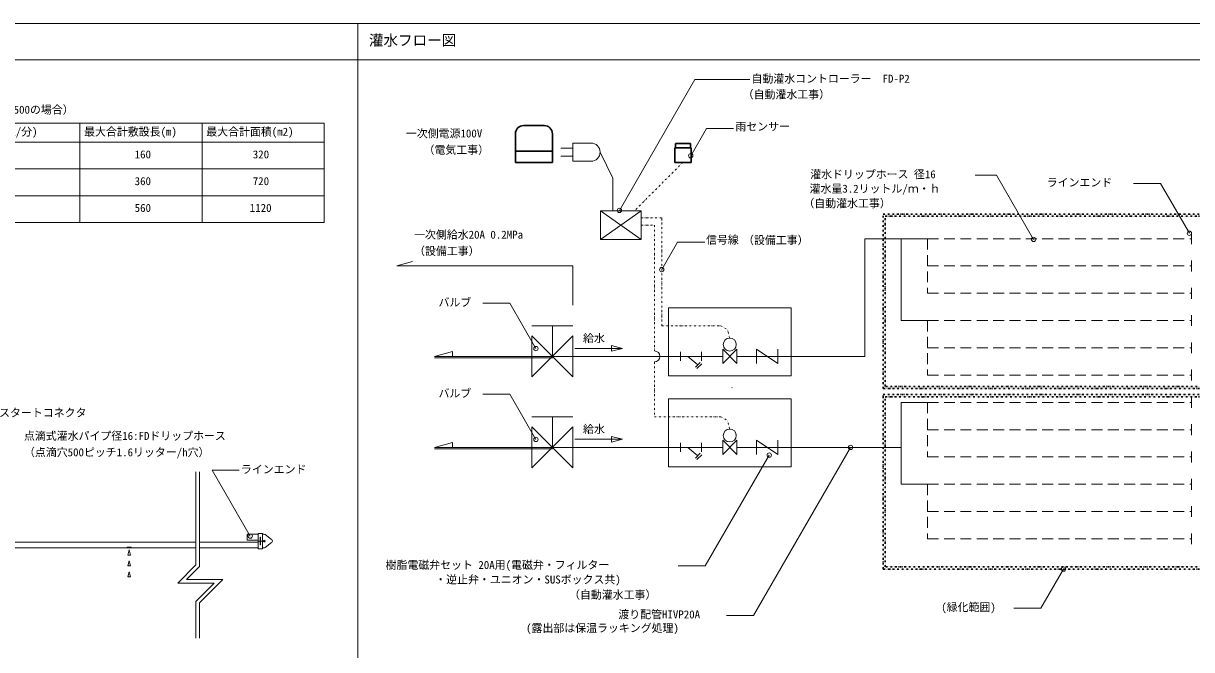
# Model space of a CAD drawing. Units: millimetres, scale not verified. Extents: x -99335 to 21988, y -1567 to 4168.
# Drawn here: x -18088 to -14879, y 2446 to 4168 of the extents above; entities that cross this region are included whole.
import ezdxf
from ezdxf.enums import TextEntityAlignment as Align

# ---------------------------------------------------------------- set-up
doc = ezdxf.new("R2010")
doc.units = ezdxf.units.MM
doc.header["$LTSCALE"] = 10
doc.linetypes.add('USER2', pattern=[4.5, 3, -1.5])
doc.linetypes.add('USER3', pattern=[1.27, 0.5, -0.25, 0.01, -0.25, 0.01, -0.25])
for name, color, linetype, lineweight in [('0-1_WAKU', 7, 'Continuous', 18), ('0-8_moji', 7, 'Continuous', 18), ('0-9_kansui1', 4, 'Continuous', 18), ('0-A_kansui2', 1, 'Continuous', 18), ('0-B_KANAMONO', 4, 'Continuous', 30), ('0-C_ZATU', 4, 'Continuous', 30)]:
    doc.layers.add(name, color=color, linetype=linetype, lineweight=lineweight)
doc.styles.add('ＭＳ ゴシック', font='')
doc.styles.get('ＭＳ ゴシック').set_extended_font_data('MS Gothic')

msp = doc.modelspace()

# ---------------------------------------------------------------- linework, layer by layer
at = {"layer": '0-1_WAKU'}
for p, q in [((-17169.03, 4167.75), (-17169.03, 2414.42)), ((-21169.03, 4067.75), (-13169.03, 4067.75))]:
    msp.add_line(p, q, dxfattribs=at)
msp.add_lwpolyline([(-21169.03, -1567.25), (-13169.03, -1567.25), (-13169.03, 4167.75), (-21169.03, 4167.75)], close=True, dxfattribs=at)
at = {"layer": '0-8_moji', "color": 1}
for p, q in [((-17062.42, 3501.45), (-17019.11, 3512.74)), ((-16578.77, 3501.45), (-17062.42, 3501.45)), ((-16578.77, 3393.53), (-16578.77, 3501.45)), ((-17465.21, 2758.43), (-17569.62, 2939.28)), ((-17569.62, 2939.28), (-17495.07, 2939.28))]:
    msp.add_line(p, q, dxfattribs=at)
at = {"layer": '0-8_moji'}
for p, q in [((-16572.92, 3274.39), (-16442.73, 3274.39)), ((-16572.92, 3024.39), (-16442.73, 3024.39))]:
    msp.add_line(p, q, dxfattribs=at)
at = {"layer": '0-8_moji', "color": 1}
for points in [[(-16450.74, 3653.49), (-16243.14, 4013.07), (-16092.29, 4013.07)], [(-16254.86, 3804), (-16211.48, 3879.15), (-16136.92, 3879.15)], [(-15312.83, 3573.91), (-15414.64, 3750.26), (-15473.68, 3750.26)], [(-14884.75, 3590.92), (-14963.8, 3727.85), (-15038.35, 3727.85)], [(-16334.4, 3490.84), (-16291.01, 3565.98), (-16216.46, 3565.98)], [(-16679.99, 3273.97), (-16751.71, 3398.2), (-16826.27, 3398.2)], [(-16679.99, 3023.97), (-16751.71, 3148.2), (-16826.27, 3148.2)], [(-15815.73, 3002.29), (-16082.33, 2540.54), (-16156.88, 2540.54)], [(-16039.23, 2980.96), (-16215.01, 2676.5), (-16289.56, 2676.5)], [(-17614.2, 2935.03), (-17614.2, 2679.07), (-17664.2, 2629.07), (-17564.2, 2629.07), (-17614.2, 2579.07), (-17614.2, 2478.2)], [(-17604.2, 2935.03), (-17604.2, 2674.93), (-17640.06, 2639.07), (-17540.06, 2639.07), (-17604.2, 2574.93), (-17604.2, 2478.2)], [(-15230.46, 2667.84), (-15292.49, 2560.39), (-15367.04, 2560.39)]]:
    msp.add_lwpolyline(points, dxfattribs=at)
for points in [[(-18435.74, 3893.04), (-17932.87, 3893.04), (-17932.87, 3841.1), (-18435.74, 3841.1)], [(-17932.87, 3893.04), (-17597.41, 3893.04), (-17597.41, 3841.1), (-17932.87, 3841.1)], [(-17597.41, 3893.04), (-17261.96, 3893.04), (-17261.96, 3841.1), (-17597.41, 3841.1)], [(-18435.74, 3841.1), (-17932.87, 3841.1), (-17932.87, 3767.54), (-18435.74, 3767.54)], [(-17932.87, 3841.1), (-17597.41, 3841.1), (-17597.41, 3767.54), (-17932.87, 3767.54)], [(-17597.41, 3841.1), (-17261.96, 3841.1), (-17261.96, 3767.54), (-17597.41, 3767.54)], [(-18435.74, 3767.54), (-17932.87, 3767.54), (-17932.87, 3693.97), (-18435.74, 3693.97)], [(-17932.87, 3767.54), (-17597.41, 3767.54), (-17597.41, 3693.97), (-17932.87, 3693.97)], [(-17597.41, 3767.54), (-17261.96, 3767.54), (-17261.96, 3693.97), (-17597.41, 3693.97)], [(-18435.74, 3693.97), (-17932.87, 3693.97), (-17932.87, 3620.41), (-18435.74, 3620.41)], [(-17932.87, 3693.97), (-17597.41, 3693.97), (-17597.41, 3620.41), (-17932.87, 3620.41)], [(-17597.41, 3693.97), (-17261.96, 3693.97), (-17261.96, 3620.41), (-17597.41, 3620.41)]]:
    msp.add_lwpolyline(points, close=True, dxfattribs=at)
at = {"layer": '0-8_moji'}
for points in [[(-16442.73, 3274.39), (-16472.4, 3282.08), (-16472.28, 3266.69)], [(-16442.73, 3024.39), (-16472.4, 3032.08), (-16472.28, 3016.69)]]:
    msp.add_lwpolyline(points, close=True, dxfattribs=at)
at = {"layer": '0-8_moji', "color": 1}
for centre in [(-16254.86, 3804), (-16450.74, 3653.49), (-14884.75, 3590.92), (-15312.83, 3573.91), (-16334.4, 3490.84), (-16679.99, 3273.97), (-16679.99, 3023.97), (-16039.23, 2980.96), (-15815.73, 3002.29), (-17465.21, 2758.43), (-15230.46, 2667.84)]:
    msp.add_circle(centre, 6, dxfattribs=at)
at = {"layer": '0-9_kansui1', "linetype": 'USER2'}
for p, q in [((-15603.93, 3575.92), (-15603.93, 3425.92)), ((-15603.93, 3575.92), (-14878.75, 3575.92)), ((-14878.75, 3560.92), (-14878.75, 3590.92)), ((-15603.93, 3500.92), (-14878.75, 3500.92)), ((-14878.75, 3485.92), (-14878.75, 3515.92)), ((-14878.75, 3410.92), (-14878.75, 3440.92)), ((-15603.93, 3425.92), (-14878.75, 3425.92)), ((-15603.93, 3350.92), (-14878.75, 3350.92)), ((-14878.75, 3335.92), (-14878.75, 3365.92)), ((-15603.93, 3275.92), (-14878.75, 3275.92)), ((-14878.75, 3260.92), (-14878.75, 3290.92)), ((-14878.75, 3185.92), (-14878.75, 3215.92)), ((-15603.93, 3125.92), (-14878.75, 3125.92)), ((-14878.75, 3110.92), (-14878.75, 3140.92)), ((-15603.93, 3050.92), (-14878.75, 3050.92)), ((-14878.75, 3035.92), (-14878.75, 3065.92)), ((-14878.75, 2960.92), (-14878.75, 2990.92)), ((-15603.93, 2900.92), (-14878.75, 2900.92)), ((-14878.75, 2885.92), (-14878.75, 2915.92)), ((-15603.93, 2825.92), (-14878.75, 2825.92)), ((-14878.75, 2810.92), (-14878.75, 2840.92)), ((-14878.75, 2735.92), (-14878.75, 2765.92)), ((-17802.98, 2728.33), (-17802.98, 2725.93)), ((-17792.35, 2728.33), (-17802.98, 2728.33)), ((-17792.35, 2725.93), (-17792.35, 2728.33))]:
    msp.add_line(p, q, dxfattribs=at)
at = {"layer": '0-9_kansui1'}
for p, q in [((-17473.74, 2763.43), (-17443.74, 2763.43)), ((-17431.14, 2763.43), (-17427.46, 2763.43)), ((-17424.45, 2762.42), (-17406.2, 2748.67)), ((-18410.7, 2741.93), (-17614.2, 2741.93)), ((-17604.2, 2741.93), (-17443.74, 2741.93)), ((-17438.19, 2744.68), (-17443.74, 2744.68)), ((-17431.14, 2744.68), (-17436.69, 2744.68)), ((-17431.14, 2741.93), (-17423.84, 2747.43)), ((-17431.14, 2747.43), (-17423.84, 2741.93)), ((-17427.48, 2744.67), (-17423.84, 2744.67)), ((-17424.45, 2726.93), (-17406.2, 2740.68)), ((-18410.7, 2725.93), (-17614.2, 2725.93)), ((-17604.2, 2725.93), (-17443.74, 2725.93)), ((-17431.14, 2725.93), (-17427.46, 2725.93))]:
    msp.add_line(p, q, dxfattribs=at)
at = {"layer": '0-9_kansui1', "linetype": 'USER2'}
for points in [[(-15603.93, 3350.92), (-15603.93, 3200.92), (-14878.75, 3200.92)], [(-15603.93, 3125.92), (-15603.93, 2975.92), (-14878.75, 2975.92)], [(-15603.93, 2900.92), (-15603.93, 2750.92), (-14878.75, 2750.92)]]:
    msp.add_lwpolyline(points, dxfattribs=at)
at = {"layer": '0-9_kansui1'}
msp.add_lwpolyline([(-17473.74, 2763.43), (-17473.74, 2747.43), (-17443.74, 2747.43)], dxfattribs=at)
for points in [[(-17443.74, 2765.93), (-17431.14, 2765.93), (-17431.14, 2723.43), (-17443.74, 2723.43)], [(-17436.69, 2734.18), (-17438.19, 2734.18), (-17438.19, 2755.18), (-17436.69, 2755.18)]]:
    msp.add_lwpolyline(points, close=True, dxfattribs=at)
at = {"layer": '0-9_kansui1', "linetype": 'USER2'}
for points in [[(-17793.82, 2706.27), (-17797.66, 2720.33), (-17801.4, 2706.4)], [(-17793.82, 2676.27), (-17797.66, 2690.33), (-17801.4, 2676.4)], [(-17793.82, 2646.27), (-17797.66, 2660.33), (-17801.4, 2646.4)]]:
    msp.add_lwpolyline(points, close=True, dxfattribs=at)
at = {"layer": '0-9_kansui1'}
for centre, start, end in [((-17427.46, 2758.43), 53.015, 90), ((-17409.2, 2744.68), 306.985, 53.015), ((-17427.46, 2730.93), 270, 306.985)]:
    msp.add_arc(centre, 5, start, end, dxfattribs=at)
at = {"layer": '0-A_kansui2'}
for p, q in [((-16578.77, 3825), (-16611.38, 3825)), ((-16578.77, 3838.75), (-16528.77, 3838.75)), ((-16578.77, 3802.5), (-16611.38, 3802.5)), ((-16503.15, 3652.38), (-16390.65, 3573.63)), ((-16390.65, 3652.38), (-16503.15, 3573.63)), ((-16578.77, 3336.66), (-16691.27, 3336.66)), ((-16635.02, 3252.29), (-16635.02, 3336.66)), ((-16282.97, 3264.66), (-16282.97, 3239.91)), ((-16282.97, 3252.29), (-16224.91, 3252.29)), ((-16262.67, 3252.29), (-16235.08, 3229.31)), ((-16224.91, 3264.66), (-16224.91, 3239.91)), ((-16166.52, 3252.29), (-16224.91, 3252.29)), ((-16166.52, 3232.48), (-16128.52, 3272.09)), ((-16128.52, 3232.48), (-16166.52, 3272.09)), ((-16166.52, 3232.48), (-16166.52, 3272.09)), ((-16128.52, 3232.48), (-16128.52, 3272.09)), ((-16074.19, 3252.29), (-16128.52, 3252.29)), ((-16015.39, 3232.48), (-16074.19, 3272.09)), ((-16074.19, 3232.48), (-16074.19, 3272.09)), ((-16015.39, 3232.48), (-16015.39, 3272.09)), ((-16228.61, 3235.98), (-16241.55, 3222.64)), ((-16224.73, 3232.21), (-16237.66, 3218.87)), ((-16578.77, 3086.66), (-16691.27, 3086.66)), ((-16635.02, 3002.29), (-16635.02, 3086.66)), ((-16166.52, 2982.48), (-16128.52, 3022.09)), ((-16128.52, 2982.48), (-16166.52, 3022.09)), ((-16166.52, 2982.48), (-16166.52, 3022.09)), ((-16128.52, 2982.48), (-16128.52, 3022.09)), ((-16015.39, 2982.48), (-16074.19, 3022.09)), ((-16074.19, 2982.48), (-16074.19, 3022.09)), ((-16015.39, 2982.48), (-16015.39, 3022.09)), ((-16282.97, 3014.66), (-16282.97, 2989.91)), ((-16282.97, 3002.29), (-16224.91, 3002.29)), ((-16262.67, 3002.29), (-16235.08, 2979.31)), ((-16228.61, 2985.98), (-16241.55, 2972.64)), ((-16224.91, 3014.66), (-16224.91, 2989.91)), ((-16166.52, 3002.29), (-16224.91, 3002.29)), ((-16074.19, 3002.29), (-16128.52, 3002.29)), ((-16224.73, 2982.21), (-16237.66, 2968.87))]:
    msp.add_line(p, q, dxfattribs=at)
at = {"layer": '0-A_kansui2', "color": 7}
for p, q in [((-16503.77, 3813.75), (-16468.96, 3742.11)), ((-16468.96, 3652.38), (-16468.96, 3742.11)), ((-15603.93, 3575.92), (-15776.72, 3575.92)), ((-15776.72, 3575.92), (-15776.72, 3252.29)), ((-15676.72, 3575.92), (-15676.72, 3350.92)), ((-15603.93, 3350.92), (-15676.72, 3350.92)), ((-16959.08, 3252.29), (-16909.55, 3265.56)), ((-16635.02, 3252.29), (-16959.08, 3252.29)), ((-16635.02, 3248.29), (-16959.08, 3248.29)), ((-16909.55, 3265.56), (-16909.55, 3252.29)), ((-16639.24, 3252.29), (-16282.97, 3252.29)), ((-16074.19, 3252.29), (-15776.72, 3252.29)), ((-15676.72, 3125.92), (-15676.72, 2900.92)), ((-15603.93, 3125.92), (-15676.72, 3125.92)), ((-16959.08, 3002.29), (-16909.55, 3015.56)), ((-16635.02, 3002.29), (-16959.08, 3002.29)), ((-16635.02, 2998.29), (-16959.08, 2998.29)), ((-16909.55, 3015.56), (-16909.55, 3002.29)), ((-16639.24, 3002.29), (-16282.97, 3002.29)), ((-16074.19, 3002.29), (-15676.72, 3002.29)), ((-15603.93, 2900.92), (-15676.72, 2900.92))]:
    msp.add_line(p, q, dxfattribs=at)
at = {"layer": '0-A_kansui2', "color": 7, "linetype": 'USER3'}
for p, q in [((-16276.31, 3785.65), (-16409.58, 3652.38)), ((-16390.65, 3633.01), (-16334.4, 3633.01)), ((-16334.4, 3633.01), (-16334.4, 3336.66)), ((-16147.52, 3302.62), (-16153.74, 3325.85)), ((-16354.4, 3237.29), (-16354.4, 3086.66)), ((-16142.33, 3166.03), (-16141.33, 3167.03)), ((-16147.52, 3052.62), (-16153.74, 3075.85))]:
    msp.add_line(p, q, dxfattribs=at)
at = {"layer": '0-A_kansui2'}
for points in [[(-16528.77, 3788.75), (-16578.77, 3788.75), (-16578.77, 3838.75), (-16528.77, 3838.75)], [(-16528.77, 3788.75), (-16578.77, 3788.75), (-16578.77, 3838.75)]]:
    msp.add_lwpolyline(points, dxfattribs=at)
for points in [[(-16503.15, 3652.38), (-16390.65, 3652.38), (-16390.65, 3573.63), (-16503.15, 3573.63)], [(-15978.77, 3386.04), (-15978.77, 3198.54), (-16316.27, 3198.54), (-16316.27, 3386.04)], [(-16578.77, 3196.04), (-16578.77, 3308.54), (-16691.27, 3196.04), (-16691.27, 3308.54)], [(-15978.77, 3136.04), (-15978.77, 2948.54), (-16316.27, 2948.54), (-16316.27, 3136.04)], [(-16578.77, 2946.04), (-16578.77, 3058.54), (-16691.27, 2946.04), (-16691.27, 3058.54)]]:
    msp.add_lwpolyline(points, close=True, dxfattribs=at)
at = {"layer": '0-A_kansui2', "color": 7, "linetype": 'USER3'}
for points in [[(-16390.65, 3613.01), (-16354.4, 3613.01), (-16354.4, 3267.29)], [(-16334.4, 3336.66), (-16172.47, 3336.66), (-16153.74, 3325.85)], [(-16354.4, 3086.66), (-16172.47, 3086.66), (-16153.74, 3075.85)]]:
    msp.add_lwpolyline(points, dxfattribs=at)
at = {"layer": '0-A_kansui2'}
for centre in [(-16147.52, 3284.86), (-16147.52, 3034.86)]:
    msp.add_circle(centre, 17.77, dxfattribs=at)
msp.add_arc((-16528.77, 3813.75), 25, 270, 90, dxfattribs=at)
msp.add_arc((-16528.77, 3813.75), 25, 270, 90, dxfattribs=at)
at = {"layer": '0-A_kansui2', "color": 7}
msp.add_arc((-16354.4, 3252.29), 15, 270, 90, dxfattribs=at)
at = {"layer": '0-B_KANAMONO'}
for p, q in [((-16253.91, 3825.65), (-16298.71, 3825.65)), ((-16298.71, 3825.65), (-16298.71, 3785.65)), ((-16297.11, 3837.65), (-16297.11, 3825.65)), ((-16255.51, 3837.65), (-16297.11, 3837.65)), ((-16255.51, 3837.65), (-16255.51, 3825.65)), ((-16253.91, 3825.65), (-16253.91, 3785.65)), ((-16253.91, 3785.65), (-16298.71, 3785.65))]:
    msp.add_line(p, q, dxfattribs=at)
at = {"layer": '0-B_KANAMONO', "linetype": 'USER3'}
for points in [[(-15726.27, 3643.51), (-14793.68, 3643.51), (-14793.68, 3163.76), (-15726.27, 3163.76)], [(-15720.27, 3637.51), (-14799.68, 3637.51), (-14799.68, 3169.76), (-15720.27, 3169.76)], [(-15726.27, 3147.59), (-14793.68, 3147.59), (-14793.68, 2667.84), (-15726.27, 2667.84)], [(-15720.27, 3141.59), (-14799.68, 3141.59), (-14799.68, 2673.84), (-15720.27, 2673.84)]]:
    msp.add_lwpolyline(points, close=True, dxfattribs=at)
at = {"layer": '0-C_ZATU'}
for p, q in [((-16657.51, 3886.83), (-16714.01, 3886.83)), ((-16736.51, 3864.33), (-16736.51, 3785.33)), ((-16635.01, 3785.33), (-16635.01, 3864.33)), ((-16635.01, 3816.52), (-16736.51, 3816.52)), ((-16736.51, 3785.33), (-16635.01, 3785.33))]:
    msp.add_line(p, q, dxfattribs=at)
for centre, start, end in [((-16714.01, 3864.33), 90, 180), ((-16657.51, 3864.33), 0, 90)]:
    msp.add_arc(centre, 22.5, start, end, dxfattribs=at)

# ---------------------------------------------------------------- texts
at = {"layer": '0-8_moji', "style": 'ＭＳ ゴシック'}
for s, height, p in [('灌水フロー図', 29.33, (-17139.03, 4097.75)), ('自動灌水コントローラー\u3000FD-P2', 21.99, (-16087.79, 3998.07)), ('（自動灌水工事）', 21.99, (-16111.98, 3954.78)), ('(一時側給水バルブで0.2MPaの場合／敷設ピッチ500の場合）', 21.99, (-18759.71, 3912.88)), ('1次側給水管最大流量(L/分)', 21.99, (-18424.26, 3852.33)), ('最大合計敷設長(m)', 21.99, (-17921.39, 3852.33)), ('最大合計面積(m2)', 21.99, (-17585.93, 3852.33)), ('雨センサー', 21.99, (-16132.15, 3866.45)), ('一次側電源100V', 21.99, (-17037.43, 3847.47)), ('（電気工事）', 21.99, (-16988.86, 3802.47)), ('160', 21.99, (-17782.61, 3790.01)), ('320', 21.99, (-17458.07, 3790.01)), ('灌水ドリップホース 径16', 21.99, (-15926.5, 3735.26)), ('360', 21.99, (-17782.61, 3716.45)), ('720', 21.99, (-17458.07, 3716.45)), ('灌水量3.2リットル/ｍ・ｈ', 21.99, (-15928.26, 3695.73)), ('ラインエンド', 21.99, (-15276.76, 3712.85)), ('560', 21.99, (-17782.61, 3642.89)), ('1120', 21.99, (-17466.34, 3642.89)), ('（自動灌水工事）', 21.99, (-15945.18, 3655.45)), ('一次側給水20A 0.2MPa', 21.99, (-17014.98, 3569.34)), ('信号線', 21.99, (-16212.93, 3555.17)), ('（設備工事）', 21.99, (-16111.07, 3554.24)), ('（設備工事）', 21.99, (-17014.98, 3524.34)), ('バルブ', 21.99, (-16947.72, 3383.2)), ('給水', 21.99, (-16550.67, 3284.62)), ('バルブ', 21.99, (-16947.72, 3133.2)), ('スタートコネクタ', 21.99, (-18155.04, 3079.9)), ('給水', 21.99, (-16550.67, 3034.62)), ('点滴式灌水パイプ径16:FDドリップホース', 21.99, (-18086.78, 3016.21)), ('（点滴穴500ピッチ1.6リッター/h穴）', 21.99, (-18086.78, 2971.21)), ('ラインエンド', 21.99, (-17490.57, 2924.28)), ('樹脂電磁弁セット 20A用(電磁弁・フィルター', 21.99, (-17093.25, 2661.5)), ('・逆止弁・ユニオン・SUSボックス共)', 21.99, (-16956.81, 2621.5)), ('（自動灌水工事）', 21.99, (-16589.17, 2579.62)), ('(緑化範囲)', 21.99, (-15566.47, 2545.39)), ('渡り配管HIVP20A', 21.99, (-16453.76, 2525.54)), ('(露出部は保温ラッキング処理)', 21.99, (-16707.16, 2488.04))]:
    msp.add_text(s, height=height, dxfattribs=at).set_placement(p, align=Align.BOTTOM_LEFT)

doc.saveas('drawing.dxf')
